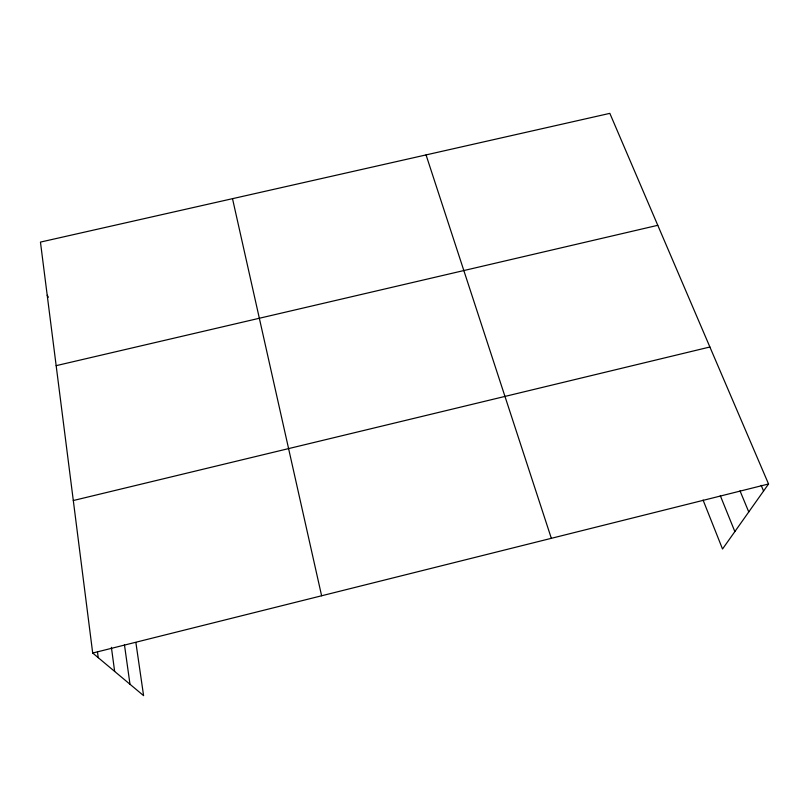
<?xml version="1.0" encoding="UTF-8"?>
<svg xmlns="http://www.w3.org/2000/svg" width="809" height="809" viewBox="0 0 809 809"><rect width="100%" height="100%" fill="white"/><g stroke="black" fill="none" stroke-linecap="round" stroke-linejoin="round"><path stroke-width="1.21" d="M135.872 642.498L143.587 695.639L92.691 653.035L40.45 242.093L609.844 113.361L768.55 483.994L722.518 549.008L703.072 500.043M92.691 653.035L768.55 483.994M73.295 500.528L709.887 347M56.155 365.658L657.778 225.306M47.205 295.245L48.398 297.216M761.168 485.36L763.575 491.023M740.013 490.861L748.76 511.945M720.313 495.705L734.855 531.584M426.05 154.913L551.334 538.319M232.507 198.67L321.618 595.778M124.444 644.733L129.996 684.262M111.389 647.331L114.645 671.409M97.454 651.781L98.223 657.666"/></g></svg>
